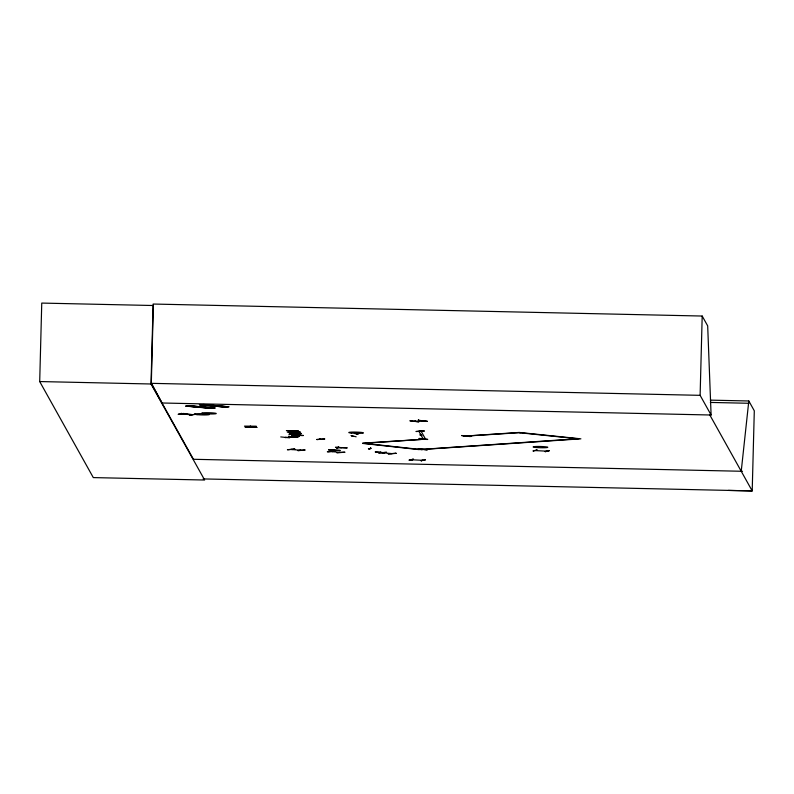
<?xml version="1.0" encoding="UTF-8"?>
<svg xmlns="http://www.w3.org/2000/svg" width="794" height="794" viewBox="0 0 794 794"><rect width="100%" height="100%" fill="white"/><g stroke="black" fill="none" stroke-linecap="round" stroke-linejoin="round"><path stroke-width="1.19" d="M256.879 427.38L245.048 427.152L256.859 427.341M728.326 490.414L752.206 490.92L709.816 414.984L711.096 414.994L707.682 325.877L702.194 316.042L153.123 304.042L151.029 383.988L204.644 480.023L93.305 477.591L39.7 381.557L41.754 303.08L153.083 305.511M153.351 305.174L151.317 382.996L162.026 402.995L711.106 415.014L700.119 395.333L702.194 316.042M156.517 393.824L156.537 393.169M183.583 413.466L184.119 413.585L178.124 414.309L184.029 413.476M181.111 414.011L181.101 413.376M181.082 413.853L192.525 414.617L181.796 413.833L181.766 413.317M194.619 414.329L195.205 414.369L189.3 414.925M244.473 426.13L256.273 426.209M289.701 437.822L280.748 436.928M294.286 449.027L294.773 449.146L287.408 449.751L294.713 448.977M288.589 431.757L300.241 431.956L288.48 431.757M289.214 434.328L300.767 434.249M291.944 437.166L291.438 437.087L299.338 436.412M291.805 435.44L303.358 435.499L291.686 435.221M292.381 431.559L293.036 432.67L291.884 431.608L292.46 431.479M292.083 436.313L297.154 437.355L292.083 436.283L292.688 436.313M292.381 432.661L292.956 432.502M296.549 437.365L297.085 437.196M298.028 430.785L286.386 430.596L298.127 430.676M288.569 436.353L297.512 437.246M304.42 449.98L304.956 450.029L297.681 450.535M300.638 434.358L289.085 434.268M317.223 439.558L324.677 438.973L316.717 439.509L317.213 439.489M327.813 451.836L335.703 451.121M328.567 449.9L340.219 450.456L328.676 449.771M335.564 447.409L346.988 447.885M338.165 447.072L338.76 447.171L336.815 448.124L338.681 447.012M344.507 452.193L336.626 452.58M356.169 436.799L351.176 435.588M356.794 433.028L357.866 433.921M356.873 434.07L355.722 433.028L356.873 434.07L356.308 433.891M384.236 452.769L375.205 451.935L384.296 452.689M386.549 452.292L379.006 452.868M396.206 453.364L388.167 453.92L395.789 453.245M409.903 420.86L418.904 421.832L410.26 420.751M415.967 431.47L424.443 430.983L416.453 431.519M427.46 421.277L418.418 420.383L418.438 419.738L418.527 420.294L427.013 421.306M421.783 435.489L420.631 434.447L421.723 435.4M425.207 459.885L424.631 459.934M419.053 438.407L427.748 439.32M418.23 448.868L426.924 449.781M471.279 435.837L463.765 436.353M533.568 451.032L532.943 450.972L537.091 449.99M544.902 451.468L545.428 451.597M548.525 450.664L549.041 450.793L548.505 450.605M741.229 471.259L748.811 400.98L710.392 400.136M298.951 432.154L287.319 432.194M180.843 413.972L191.622 414.746M335.316 451.161L327.327 451.786M409.714 460.034L409.178 460.103L413.386 459.329L409.158 460.163L413.307 459.16M533.499 450.863L537.161 450.158L536.536 450.129M337.39 447.975L336.835 448.054M357.369 432.899L357.776 434M185.985 406.062L212.395 408.275L186.63 406.032M188.833 405.813L215.243 408.017L189.488 405.784M200.554 404.702L226.201 407.054M203.403 404.454L229.059 406.806M337.311 448.054L338.601 447.091M370.51 448.203L369.051 449.245L370.997 448.273L370.451 448.173M185.538 406.101L211.204 408.424M188.386 405.843L214.052 408.166M250.725 426.368L250.06 426.269L250.646 427.172M298.931 436.452L291.438 437.117M341.271 447.816L340.695 447.806M334.284 450.178L334.661 450.198M285.115 437.514L293.165 436.988M291.944 437.008L292.569 436.958M423.301 439.013L424.403 438.993L423.599 439.042M465.046 436.154L465.294 436.204M422.656 449.523L421.475 449.533L580.9 438.834L519.177 432.442L466.167 436.015M292.023 430.785L294.108 431.827M294.624 433.196L292.936 432.254M412.761 459.805L411.53 459.786M421.118 460.639L425.256 459.934M549.031 450.724L544.982 451.558M545.448 451.667L549.041 450.764M355.95 433.564L354.67 433.534L355.712 433.504M420.88 434.973L419.708 434.913M189.806 415.093L195.205 414.339M379.969 452.362L380.733 452.312M380.922 452.362L380.147 452.411M414.577 421.336L422.736 420.88M415.53 421.346L415.103 421.296M421.783 420.87L422.219 420.919M286.217 437.504L285.721 437.454M424.413 439.003L423.927 438.953M368.416 448.699L369.418 448.779M299.924 450.238L300.321 450.208M298.127 450.674L304.956 450M292.907 432.144L294.078 432.214M295.447 434.487L294.723 434.397L297.224 435.41M297.621 435.42L295.199 434.378M295.567 436.899L296.817 436.958M319.823 439.122L319.297 439.132L320.568 439.191M378.559 452.987L386.479 452.362M294.485 431.817L292.589 430.795M293.631 432.373L293.155 432.373M353.399 436.303L352.04 436.273M520.884 432.621L466.316 436.035M332.894 451.657L332.617 451.667M337.053 452.788L344.993 452.223M579.203 438.655L418.785 449.583L362.739 443.419L424.482 439.221L362.64 443.151L422.1 449.662M461.671 435.509L470.376 436.412M419.103 438.576L427.351 439.509M466.177 436.005L466.525 435.995M463.775 436.422L471.765 435.856M470.316 436.581L461.731 435.588M418.279 448.947L427.311 449.92M535.434 450.585L546.679 451.181M411.649 459.746L422.894 460.351M421.743 460.331L422.686 460.331M251.142 427.271L250.715 426.279M186.878 414.399L187.334 414.339M285.423 437.554L285.969 437.454M415.272 421.296L414.756 421.386M296.013 436.849L294.921 436.809L295.894 436.869M291.229 449.493L291.755 449.473M292.252 449.573L292.381 449.533M351.256 435.668L351.712 435.717M296.499 436.978L295.785 436.799M383.72 452.858L383.83 452.818M391.055 453.523L390.946 453.563M421.277 431.36L420.324 431.271M339.842 452.372L339.514 452.391M297.403 435.32L297.174 435.41M421.128 431.35L420.443 431.281M700.119 395.333L151.049 383.333L193.448 459.289L742.519 471.289M39.7 381.557L151.029 383.988M710.332 402.429L748.752 403.273M203.125 478.921L752.206 490.92L754.3 410.806L748.811 400.98M291.884 431.638L292.539 431.648M370.341 448.273L370.997 448.273L369.131 449.086M347.097 447.895L335.445 447.29M293.363 432.273L295.408 433.286M301.025 450.287L291.408 449.503M324.17 438.923L324.677 438.973M295.696 436.908L296.668 436.938M395.7 453.334L396.206 453.384M288.619 436.432L297.889 437.385M519.336 432.72L577.655 438.764M331.664 451.588L340.676 452.451M392.067 453.612L382.688 452.769M339.286 447.677L338.095 447.677M420.741 434.348L421.237 435.37M421.614 460.748L421.038 460.798L424.721 459.776M228.573 406.816L202.162 404.553L227.868 406.846M225.724 407.064L199.314 404.801L225.02 407.094M356.387 433.971L355.811 432.869M357.846 433.564L358.888 433.623L357.806 433.564M301.055 433.345L289.334 433.177L301.065 433.405M421.138 431.271L418.845 431.221L423.172 438.973L425.465 439.022L421.138 431.271M197.061 414.647A7.384 0.635 1.5 0 0 209.239 414.627A7.384 0.635 1.5 0 0 199.77 413.644A7.384 0.635 1.5 0 0 197.061 414.647M203.969 413.674A7.384 0.635 1.5 0 0 216.147 413.664A7.384 0.635 1.5 0 0 206.678 412.682A7.384 0.635 1.5 0 0 203.969 413.674M351.186 433.048A7.354 0.625 1.5 0 0 363.315 433.038A7.354 0.625 1.5 0 0 353.886 432.055A7.354 0.625 1.5 0 0 351.186 433.048M535.543 447.449A7.354 0.625 1.5 0 0 547.671 447.429A7.354 0.625 1.5 0 0 538.243 446.456A7.354 0.625 1.5 0 0 535.543 447.449"/></g></svg>
